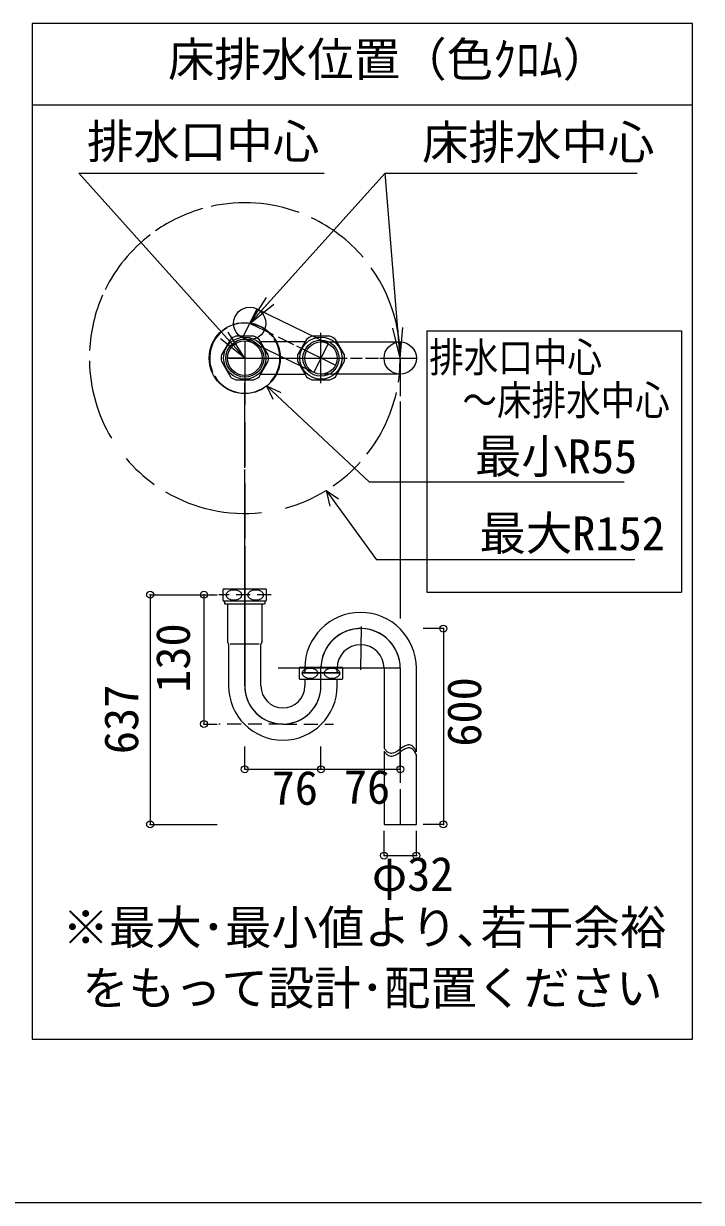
# Model space of a CAD drawing. Units: millimetres, scale not verified. Extents: x -1002 to 1002, y -687 to 676.
# Drawn here: x 710 to 1002, y -687 to -179 of the extents above; entities that cross this region are included whole.
import ezdxf
from ezdxf.enums import TextEntityAlignment as Align

# ---------------------------------------------------------------- set-up
doc = ezdxf.new("R2010")
doc.units = ezdxf.units.MM
doc.header["$LTSCALE"] = 5
doc.header["$PDMODE"] = 32
doc.header["$PDSIZE"] = 3
doc.linetypes.add('DASHED1', pattern=[1.8, 1.2, -0.6])
doc.layers.add('F-0', color=7, linetype='Continuous', lineweight=15)
doc.styles.add('ＭＳ ゴシック', font='')
doc.styles.get('ＭＳ ゴシック').set_extended_font_data('MS Gothic')

msp = doc.modelspace()

# ---------------------------------------------------------------- linework, layer by layer
at = {"layer": 'F-0', "lineweight": 18}
for p, q in [((713.85, -179.157), (713.85, -616.657)), ((998.225, -179.157), (713.85, -179.157)), ((998.225, -616.657), (998.225, -179.157)), ((713.85, -616.657), (998.225, -616.657))]:
    msp.add_line(p, q, dxfattribs=at)
at = {"layer": 'F-0'}
for p, q in [((713.85, -214.157), (998.225, -214.157)), ((734.003, -243.58), (839.565, -243.58)), ((805.406, -323.291), (734.003, -243.58)), ((807.552, -308.321), (865.909, -243.58)), ((865.909, -243.58), (974.358, -243.58)), ((865.909, -243.58), (894.339, -243.58)), ((872.343, -323.291), (865.909, -243.58)), ((807.552, -308.321), (814.715, -297.107)), ((807.552, -308.321), (816.339, -298.572)), ((810.603, -302.07), (804.5, -314.572)), ((807.552, -308.321), (817.964, -300.037)), ((810.603, -302.07), (841.27, -317.039)), ((817.754, -313.301), (807.552, -308.321)), ((805.406, -323.291), (796.648, -313.514)), ((805.406, -323.291), (798.278, -312.055)), ((809.277, -313.884), (801.534, -313.884)), ((826.603, -317.62), (819.875, -314.337)), ((842.09, -313.884), (834.347, -313.884)), ((838.218, -334.056), (838.218, -312.334)), ((838.218, -331.931), (838.218, -314.65)), ((872.343, -323.291), (869.107, -310.384)), ((872.343, -323.291), (871.287, -310.208)), ((872.343, -323.291), (873.468, -310.032)), ((883.786, -311.515), (883.786, -424.081)), ((883.786, -311.515), (993.461, -311.515)), ((993.461, -311.515), (993.461, -424.081)), ((805.406, -323.291), (795.019, -314.974)), ((799.196, -315.235), (795.324, -321.94)), ((805.406, -315.853), (805.406, -334.056)), ((805.406, -315.856), (805.406, -330.728)), ((815.488, -321.94), (811.616, -315.235)), ((831.373, -316.334), (812.251, -316.334)), ((844.655, -326.433), (827.804, -318.207)), ((832.008, -315.235), (828.136, -321.94)), ((841.27, -317.039), (835.167, -329.542)), ((838.218, -316.334), (872.343, -316.334)), ((848.3, -321.94), (844.429, -315.235)), ((872.343, -330.247), (872.343, -316.334)), ((795.324, -324.641), (799.196, -331.347)), ((805.406, -323.291), (797.844, -323.291)), ((797.968, -323.291), (821.812, -323.291)), ((805.406, -323.291), (849.364, -323.291)), ((811.616, -331.347), (815.488, -324.641)), ((821.812, -323.291), (849.43, -323.291)), ((828.136, -324.641), (832.008, -331.347)), ((844.429, -331.347), (848.3, -324.641)), ((850.979, -323.291), (855.994, -323.291)), ((857.435, -323.291), (862.97, -323.291)), ((863.546, -323.291), (879.3, -323.291)), ((863.546, -323.291), (879.3, -323.291)), ((872.343, -323.291), (872.343, -339.63)), ((801.534, -332.697), (809.277, -332.697)), ((805.406, -330.728), (805.406, -343.312)), ((805.406, -370.637), (805.406, -334.056)), ((812.251, -330.247), (831.373, -330.247)), ((814.701, -335.211), (817.489, -341.016)), ((814.701, -335.211), (820.926, -338.06)), ((814.701, -335.211), (859.181, -376.811)), ((834.347, -332.697), (842.09, -332.697)), ((872.343, -330.247), (838.218, -330.247)), ((872.343, -342.005), (872.343, -359.103)), ((872.343, -343.144), (872.343, -360.275)), ((805.406, -350.902), (805.406, -370.03)), ((872.343, -359.835), (872.343, -392.486)), ((872.343, -362.91), (872.343, -393.072)), ((805.406, -377.316), (805.406, -400.998)), ((840.474, -380.307), (842.102, -387.132)), ((840.474, -380.307), (845.762, -383.911)), ((840.474, -380.307), (862.196, -410.24)), ((863.702, -376.811), (859.181, -376.811)), ((968.737, -376.811), (863.702, -376.811)), ((872.343, -392.925), (872.343, -400.539)), ((872.343, -396.732), (872.343, -418.548)), ((805.406, -404.337), (805.406, -465.074)), ((872.343, -404.774), (872.343, -434.145)), ((973.317, -410.24), (862.196, -410.24)), ((796, -423.078), (796, -427.598)), ((796.319, -422.713), (814.493, -422.713)), ((814.812, -427.598), (814.812, -423.078)), ((872.343, -424.112), (872.343, -435.438)), ((883.786, -424.081), (993.461, -424.081)), ((814.484, -427.963), (796.319, -427.963)), ((796.319, -427.963), (796.328, -427.963)), ((796.319, -427.963), (796.328, -427.963)), ((796.656, -427.963), (796.656, -428.998)), ((797.968, -429.348), (797.968, -436.477)), ((813.806, -429.348), (805.406, -429.348)), ((812.843, -436.477), (812.843, -429.348)), ((814.156, -428.998), (813.806, -429.348)), ((814.156, -428.998), (814.156, -427.963)), ((814.484, -427.963), (814.493, -427.963)), ((797.968, -436.477), (797.968, -445.419)), ((812.843, -445.419), (812.843, -436.477)), ((805.406, -464.538), (805.406, -438.708)), ((855.513, -438.862), (855.273, -457.631)), ((798.391, -446.338), (798.062, -445.769)), ((798.45, -446.557), (798.45, -453.892)), ((799.189, -446.44), (805.406, -446.44)), ((805.406, -446.44), (811.622, -446.44)), ((812.362, -464.538), (812.362, -446.557)), ((812.749, -445.769), (812.421, -446.338)), ((798.45, -453.892), (798.45, -464.538)), ((872.352, -456.882), (819.719, -456.882)), ((828.812, -456.809), (828.812, -461.329)), ((829.131, -456.444), (847.306, -456.444)), ((831.262, -456.882), (831.262, -458.369)), ((838.218, -464.503), (838.218, -456.882)), ((838.227, -464.538), (838.227, -456.109)), ((845.175, -458.369), (845.175, -456.882)), ((847.625, -461.329), (847.625, -456.809)), ((865.387, -456.882), (865.387, -491.354)), ((872.343, -456.882), (872.343, -480.803)), ((872.343, -456.882), (872.343, -476.166)), ((879.3, -492.879), (879.3, -456.882)), ((847.296, -461.694), (829.131, -461.694)), ((829.131, -461.694), (829.14, -461.694)), ((830.453, -459.069), (830.453, -458.807)), ((830.453, -458.807), (838.218, -458.807)), ((830.825, -459.069), (830.453, -459.069)), ((845.984, -459.069), (830.825, -459.069)), ((831.262, -461.887), (831.262, -464.538)), ((838.218, -458.807), (845.984, -458.807)), ((845.175, -464.538), (845.175, -461.887)), ((845.984, -459.069), (845.984, -458.807)), ((872.343, -480.437), (872.343, -506.303)), ((865.387, -492.667), (865.387, -509.864)), ((865.387, -509.864), (865.387, -524.167)), ((872.343, -508.988), (872.343, -524.167)), ((-1002.086, -687.064), (1002.034, -687.064))]:
    msp.add_line(p, q, dxfattribs=at)
at = {"layer": 'F-0', "color": 4, "lineweight": 9}
for p, q in [((764.677, -425.253), (764.677, -524.167)), ((764.677, -425.253), (793.566, -425.253)), ((787.831, -425.253), (787.831, -480.944)), ((787.831, -425.253), (793.566, -425.253)), ((890.954, -439.83), (882.291, -439.83)), ((890.954, -439.83), (890.954, -524.167)), ((787.831, -480.944), (793.566, -480.944)), ((805.406, -500.432), (805.406, -490.622)), ((838.227, -500.432), (838.227, -490.622)), ((872.343, -500.432), (872.343, -490.622)), ((805.406, -500.432), (838.227, -500.432)), ((838.227, -500.432), (872.343, -500.432)), ((764.677, -524.167), (793.566, -524.167)), ((865.387, -537.629), (865.387, -527.003)), ((879.3, -537.629), (879.3, -527.003)), ((890.954, -524.167), (882.291, -524.167)), ((865.387, -537.629), (879.3, -537.629))]:
    msp.add_line(p, q, dxfattribs=at)
at = {"layer": 'F-0', "color": 4, "linetype": 'DASHED1', "lineweight": 9}
for p, q in [((791.637, -425.253), (791.573, -425.253)), ((816.714, -425.253), (794.279, -425.253)), ((821.812, -480.944), (794.282, -480.944)), ((821.812, -480.944), (843.645, -480.944))]:
    msp.add_line(p, q, dxfattribs=at)
at = {"layer": 'F-0'}
for points in [[(841.27, -317.039), (835.167, -329.542), (804.5, -314.572)], [(805.406, -438.586), (805.406, -402.516), (805.406, -371.244)], [(805.406, -429.348), (797.006, -429.348), (796.656, -428.998)], [(865.387, -524.167), (879.3, -524.167), (879.3, -494.191)]]:
    msp.add_lwpolyline(points, dxfattribs=at)
for centre, radius in [((807.552, -308.321), 6.956), ((805.406, -323.291), 15.312), ((805.406, -323.291), 9.087), ((838.218, -323.291), 9.087), ((805.406, -323.291), 8.166), ((838.218, -323.291), 7.766), ((838.218, -323.291), 7.766), ((872.343, -323.291), 6.956)]:
    msp.add_circle(centre, radius, dxfattribs=at)
at = {"layer": 'F-0', "lineweight": 18}
for centre, radius in [((805.406, -323.291), 7.438), ((838.218, -323.291), 6.956)]:
    msp.add_circle(centre, radius, dxfattribs=at)
at = {"layer": 'F-0'}
for centre, radius, start, end in [((805.406, -323.291), 66.938, 105.78741, 125.02387), ((805.406, -323.291), 66.938, 69.55176, 102.48458), ((805.406, -323.291), 66.938, 40.45346, 64.61694), ((805.406, -323.291), 66.938, 127.52212, 153.93512), ((805.406, -323.291), 66.938, 351.07633, 35.51055), ((805.406, -323.291), 66.938, 156.12741, 177.22121), ((805.406, -323.291), 15.117, 38.01873, 108.88428), ((805.406, -323.291), 15.117, 119.87082, 203.47911), ((805.406, -323.291), 10.172, 112.37215, 127.62785), ((805.406, -323.291), 10.172, 52.37215, 67.62785), ((838.218, -323.291), 10.172, 112.37215, 127.62785), ((838.218, -323.291), 10.172, 52.37215, 67.62785), ((805.406, -323.291), 15.117, 317.38555, 32.77859), ((805.406, -323.291), 66.938, 181.04134, 211.02681), ((805.406, -323.291), 10.172, 172.37215, 187.62785), ((805.406, -323.291), 10.172, 352.37215, 7.62785), ((838.218, -323.291), 10.172, 172.37215, 187.62785), ((838.218, -323.291), 10.172, 352.37215, 7.62785), ((805.406, -323.291), 15.117, 211.12095, 261.30647), ((805.406, -323.291), 10.172, 232.37215, 247.62785), ((805.406, -323.291), 15.117, 269.01468, 307.94515), ((805.406, -323.291), 10.172, 292.37215, 307.62785), ((838.218, -323.291), 10.172, 232.37215, 247.62785), ((838.218, -323.291), 10.172, 292.37215, 307.62785), ((805.406, -323.291), 66.938, 321.76369, 347.20103), ((805.406, -323.291), 66.938, 220.25424, 234.38576), ((805.406, -323.291), 66.938, 304.63473, 317.9845), ((805.406, -323.291), 66.938, 239.27946, 276.17448), ((805.406, -323.291), 66.938, 285.1851, 301.59392), ((805.406, -323.291), 66.938, 274.56964, 274.58397), ((798.953, -425.338), 3.719, 135.09913, 142.57199), ((811.859, -425.338), 3.719, 37.42801, 44.90087), ((798.953, -425.338), 3.719, 217.42801, 224.90087), ((811.859, -425.338), 3.719, 315.09913, 322.57199), ((855.281, -456.882), 24.019, 0, 180), ((855.281, -456.882), 17.062, 87.94387, 180), ((855.281, -456.882), 17.071, 0, 177.40546), ((855.281, -456.882), 17.062, 0, 87.94387), ((798.668, -445.419), 0.7, 180, 210), ((798.012, -446.557), 0.438, 0, 30), ((812.8, -446.557), 0.438, 150, 180), ((812.143, -445.419), 0.7, 330, 0), ((855.281, -456.882), 10.106, 0, 180), ((831.765, -459.069), 3.719, 135.09913, 142.57199), ((844.671, -459.069), 3.719, 37.42801, 44.90087), ((831.765, -459.069), 3.719, 217.42801, 224.90087), ((830.825, -458.369), 0.438, 270, 0), ((830.825, -461.887), 0.438, 0, 26.17755), ((845.612, -458.369), 0.438, 180, 270), ((845.612, -461.887), 0.438, 150, 180), ((844.671, -459.069), 3.719, 315.09913, 322.57199), ((821.812, -464.538), 23.363, 180, 0), ((821.812, -464.538), 16.406, 180, 270), ((821.812, -464.538), 16.415, 181.87086, 0), ((821.812, -464.538), 9.45, 180, 0), ((821.812, -464.538), 16.406, 270, 0), ((870.704, -487.938), 6.319, 212.72203, 226.60953), ((870.704, -489.251), 6.319, 212.72203, 226.60953), ((868.823, -490.009), 3.523, 225.702, 245.03152), ((865.99, -484.308), 9.678, 296.00867, 302.489), ((858.133, -471.953), 24.32, 302.46715, 305.15235), ((932.262, -577.234), 104.441, 124.52174, 125.14879), ((932.262, -578.547), 104.441, 124.52174, 125.14879), ((881.461, -503.338), 14.767, 120.34038, 124.6107), ((881.461, -504.65), 14.767, 120.34038, 124.6107), ((877.259, -496.102), 6.4, 111.45266, 120.60102), ((877.259, -497.414), 6.4, 111.45266, 120.60102), ((876.179, -493.294), 3.391, 96.00772, 111.8117), ((876.179, -494.606), 3.391, 96.00772, 111.8117), ((876.06, -492.284), 2.375, 73.97913, 95.71073), ((876.06, -493.597), 2.375, 73.97913, 95.71073), ((875.891, -492.612), 2.738, 51.5772, 72.48176), ((875.891, -493.925), 2.738, 51.5772, 72.48176), ((874.464, -494.224), 4.889, 35.29043, 50.21011), ((874.464, -495.536), 4.889, 35.29043, 50.21011), ((870.05, -497.181), 10.201, 24.94423, 34.52454), ((868.823, -491.321), 3.523, 225.702, 245.03152), ((868.479, -490.766), 2.692, 244.86394, 266.31233), ((868.479, -492.078), 2.692, 244.86394, 266.31233), ((868.488, -490.271), 3.186, 266.722, 284.24596), ((868.488, -491.584), 3.186, 266.722, 284.24596), ((867.991, -488.401), 5.122, 284.48835, 295.96465), ((867.991, -489.713), 5.122, 284.48835, 295.96465), ((865.99, -485.62), 9.678, 296.00867, 302.489), ((858.133, -473.265), 24.32, 302.46715, 305.15235), ((870.05, -498.493), 10.201, 24.94423, 34.52454)]:
    msp.add_arc(centre, radius, start, end, dxfattribs=at)
for centre in [(800.703, -425.338), (810.109, -425.338), (833.515, -459.069), (842.921, -459.069)]:
    msp.add_ellipse(centre, major_axis=(3.353, 0), ratio=0.674074, dxfattribs=at)
at = {"layer": 'F-0', "color": 6}
for p in [(764.677, -425.253), (787.831, -425.253), (890.954, -439.83), (787.831, -480.944), (805.406, -500.432), (838.227, -500.432), (872.343, -500.432), (764.677, -524.167), (890.954, -524.167), (865.387, -537.629), (879.3, -537.629)]:
    msp.add_point(p, dxfattribs=at)

# ---------------------------------------------------------------- texts
at = {"layer": 'F-0', "style": 'ＭＳ ゴシック'}
for s, p in [('床排水位置（色ｸﾛﾑ）', (772.336, -206.297)), ('排水口中心', (737.467, -241.667)), ('床排水中心', (881.762, -242.045)), ('最小R55', (904.515, -377.319)), ('最大R152', (906.425, -410.5)), ('76', (816.981, -520.15)), ('76', (848.074, -519.726)), ('φ32', (860.157, -557.236)), ('※最大･最小値より､若干余裕', (726.914, -580.267)), ('をもって設計･配置ください', (735.366, -606.374))]:
    msp.add_text(s, height=14.66, dxfattribs=at).set_placement(p, align=Align.BOTTOM_LEFT)
at = {"layer": 'F-0', "style": 'ＭＳ ゴシック', "width": 0.85}
for s, p in [('排水口中心', (884.845, -333.213)), ('～床排水中心', (899.137, -351.707))]:
    msp.add_text(s, height=12.83, dxfattribs=at).set_placement(p, align=Align.BOTTOM_LEFT)
at = {"layer": 'F-0', "style": 'ＭＳ ゴシック'}
for s, p in [('130', (786.202, -467.487)), ('600', (911.576, -490.698)), ('637', (763.916, -493.928))]:
    msp.add_text(s, height=14.66, rotation=90, dxfattribs=at).set_placement(p, align=Align.BOTTOM_LEFT)

doc.saveas('drawing.dxf')
